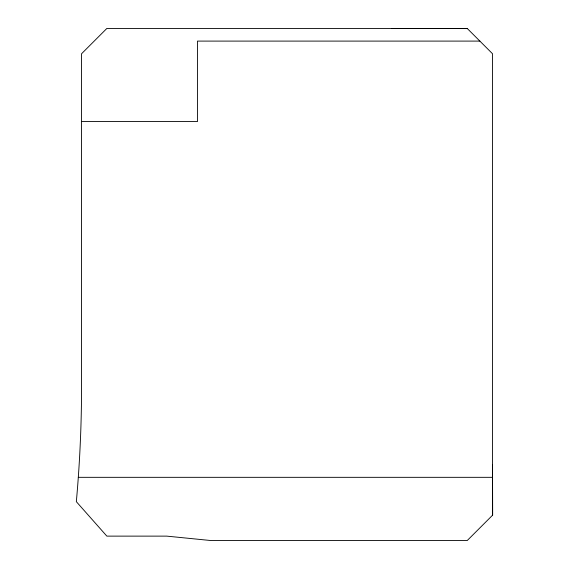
<?xml version="1.0" encoding="UTF-8"?>
<svg xmlns="http://www.w3.org/2000/svg" width="569" height="569" viewBox="0 0 569 569"><rect width="100%" height="100%" fill="white"/><g stroke="black" fill="none" stroke-linecap="round" stroke-linejoin="round"><path stroke-width="0.85" d="M479.866 41.096L197.471 41.096L197.471 121.567L81.566 121.567M78.302 477.327L492.512 477.327M391.657 28.45L467.369 28.599M492.512 464.382L492.662 515.109L467.22 540.55L210.992 540.55L166.731 536.126L106.851 536.126L76.338 501.673A1289.738 1289.738 0 0 0 81.566 385.682L81.566 53.742L106.851 28.45L467.22 28.45L492.512 53.742L492.512 515.258"/></g></svg>
